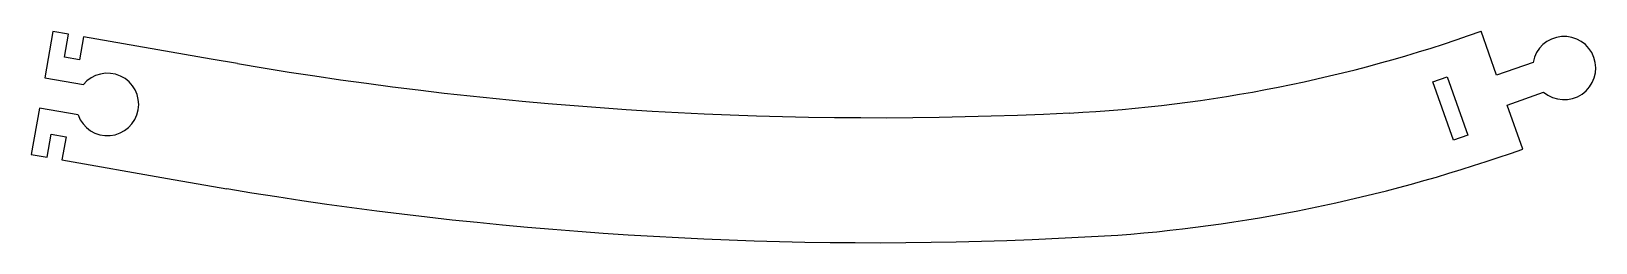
# Model space of a CAD drawing. Header units: millimetres. Extents: x -101 to 100, y -16 to 12.
import ezdxf

# ---------------------------------------------------------------- set-up
doc = ezdxf.new("R2010")
doc.units = ezdxf.units.MM
doc.layers.get('0').update_dxf_attribs({"linetype": 'CONTINUOUS'})

msp = doc.modelspace()

# ---------------------------------------------------------------- linework, layer by layer
for p, q in [((-98.09, 11.53), (-99.13, 5.57)), ((-96.07, 11.17), (-98.09, 11.53)), ((-96.59, 8.22), (-96.07, 11.17)), ((-94.15, 10.84), (-94.67, 7.88)), ((-77.78, 7.97), (-94.15, 10.84)), ((87.28, 5.89), (85.27, 11.54)), ((-94.67, 7.88), (-96.59, 8.22)), ((-77.78, 7.97), (-77.78, 7.97)), ((-74.39, 7.39), (-77.78, 7.97)), ((91.95, 7.55), (87.28, 5.89)), ((-99.13, 5.57), (-94.17, 4.7)), ((79.09, 5.05), (80.92, 5.7)), ((81.75, -2.44), (79.09, 5.05)), ((80.92, 5.7), (83.59, -1.79)), ((88.63, 2.07), (93.31, 3.74)), ((90.64, -3.58), (88.63, 2.07)), ((-99.82, 1.68), (-100.86, -4.28)), ((-94.85, 0.81), (-99.82, 1.68)), ((32.44, 1.05), (32.44, 1.07)), ((-98.84, -4.64), (-98.32, -1.68)), ((-98.32, -1.68), (-96.4, -2.02)), ((83.59, -1.79), (81.75, -2.44)), ((-96.4, -2.02), (-96.92, -4.97)), ((-100.86, -4.28), (-98.84, -4.64)), ((-96.92, -4.97), (-83.35, -7.35)), ((-83.35, -7.35), (-75.74, -8.67)), ((27.63, -15.21), (38.66, -14.64))]:
    msp.add_line(p, q)
for centre, radius, start, end in [((23.06, 186.43), 185.62, -87.1017, -70.4188), ((95.94, 6.82), 4.06, -130.4765, 169.6235), ((-91.08, 2.15), 4.01, -160.3867, 140.5381), ((7.74, 489.82), 489.37, -99.6616, -87.1065), ((23.06, 186.43), 201.67, -85.5642, -70.4194), ((7.74, 489.82), 505.42, -99.5064, -87.7441)]:
    msp.add_arc(centre, radius, start, end)

doc.saveas('drawing.dxf')
